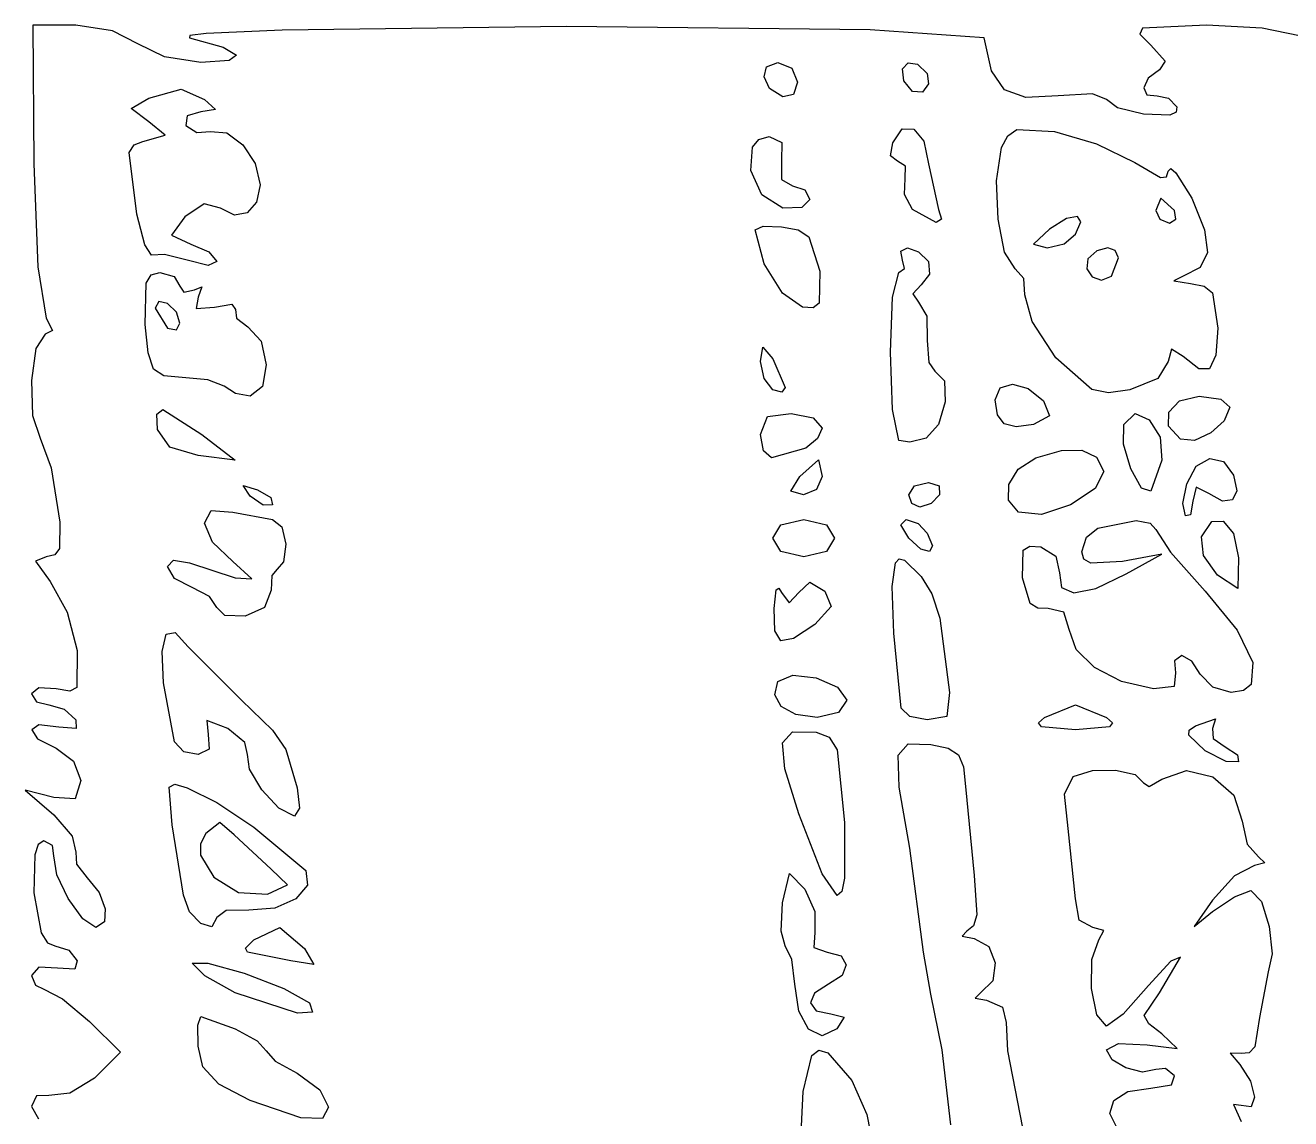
# Model space of a CAD drawing. Extents: x 0 to 282, y 0 to 282.
# Drawn here: x -0.18 to 35.95, y 251.01 to 282.22 of the extents above; entities that cross this region are included whole.
import ezdxf

# ---------------------------------------------------------------- set-up
doc = ezdxf.new("R2010")
doc.units = 0

msp = doc.modelspace()

# ---------------------------------------------------------------- linework, layer by layer
at = {"layer": 'Layer 1'}
for p, q in [((1.269813, 282.221919), (0.035093, 282.221919)), ((0.035093, 282.221919), (0.070371, 278.270809)), ((2.31051, 282.063168), (1.269813, 282.221919)), ((15.275073, 282.186641), (7.156786, 282.080807)), ((23.949005, 282.094036), (15.275073, 282.186641)), ((33.54897, 282.221916), (31.723343, 282.138131)), ((35.140878, 282.141438), (33.54897, 282.221916)), ((3.033703, 281.692752), (2.31051, 282.063168)), ((4.521918, 281.931979), (4.515373, 281.869141)), ((4.515373, 281.869141), (5.472836, 281.595186)), ((4.991068, 281.988203), (4.521918, 281.931979)), ((7.156786, 282.080807), (4.991068, 281.988203)), ((27.198973, 281.869141), (23.949005, 282.094036)), ((27.410641, 280.925457), (27.198973, 281.869141)), ((31.723343, 282.138131), (31.643969, 281.968908)), ((31.643969, 281.968908), (31.96147, 281.657471)), ((36.20362, 281.922052), (35.140878, 282.141438)), ((3.800996, 281.322335), (3.033703, 281.692752)), ((5.472836, 281.595186), (5.851522, 281.370842)), ((31.96147, 281.657471), (32.362754, 281.198859)), ((4.832873, 281.163585), (3.800996, 281.322335)), ((5.641508, 281.219257), (4.832873, 281.163585)), ((5.851522, 281.370842), (5.641508, 281.219257)), ((20.987674, 281.039213), (21.307931, 281.163788)), ((21.307931, 281.163788), (21.709216, 281.000628)), ((24.872092, 280.980234), (25.02974, 281.15056)), ((25.02974, 281.15056), (25.293221, 281.115833)), ((25.293221, 281.115833), (25.576546, 280.846289)), ((32.362754, 281.198859), (32.208415, 280.951915)), ((20.915465, 280.749274), (20.987674, 281.039213)), ((21.074766, 280.419647), (20.915465, 280.749274)), ((21.709216, 281.000628), (21.872376, 280.599343)), ((24.906268, 280.634622), (24.872092, 280.980234)), ((25.576546, 280.846289), (25.611823, 280.555247)), ((25.576546, 280.846289), (25.576546, 280.846289)), ((27.781058, 280.37865), (27.410641, 280.925457)), ((31.884851, 280.712136), (31.763032, 280.435977)), ((32.208415, 280.951915), (31.884851, 280.712136)), ((3.351466, 280.140729), (4.277508, 280.400903)), ((4.277508, 280.400903), (4.938966, 280.105451)), ((21.449042, 280.17601), (21.074766, 280.419647)), ((21.872376, 280.599344), (21.753313, 280.242156)), ((21.872376, 280.599343), (21.872376, 280.599344)), ((25.157622, 280.330351), (24.906268, 280.634622)), ((25.611823, 280.555247), (25.435435, 280.317122)), ((28.3896, 280.162574), (27.781058, 280.37865)), ((31.763032, 280.435977), (31.846266, 280.232578)), ((2.848757, 279.845278), (3.351466, 280.140729)), ((4.938966, 280.105451), (4.938976, 280.105454)), ((4.938976, 280.105454), (5.256476, 279.823232)), ((21.753313, 280.242156), (21.449042, 280.17601)), ((25.435435, 280.317122), (25.157622, 280.330351)), ((29.315643, 280.211081), (28.3896, 280.162574)), ((30.294598, 280.263998), (29.315643, 280.211081)), ((30.691473, 280.105248), (30.294598, 280.263998)), ((31.008971, 279.867122), (30.691473, 280.105248)), ((31.846266, 280.232578), (32.137859, 280.211081)), ((32.137859, 280.211081), (32.459769, 280.144935)), ((32.459769, 280.144935), (32.702304, 279.893581)), ((3.351466, 279.470451), (2.848757, 279.845278)), ((4.449496, 279.638023), (4.409809, 279.36462)), ((4.833143, 279.752676), (4.449496, 279.638023)), ((5.256476, 279.823232), (4.833143, 279.752676)), ((31.749803, 279.681914), (31.008971, 279.867122)), ((32.503866, 279.655455), (31.749803, 279.681914)), ((32.677499, 279.741445), (32.503866, 279.655455)), ((32.702304, 279.893581), (32.677499, 279.741445)), ((3.818896, 279.082395), (3.351466, 279.470451)), ((4.409809, 279.36462), (4.722899, 279.157363)), ((2.928132, 278.813402), (3.175077, 278.906006)), ((3.175077, 278.906006), (3.818896, 279.082395)), ((4.722899, 279.157363), (5.115365, 279.188231)), ((5.115365, 279.188231), (5.573976, 279.154607)), ((5.573976, 279.154607), (6.032586, 278.813404)), ((20.585827, 278.747258), (20.765111, 278.964988)), ((20.765111, 278.964988), (21.060977, 279.047119)), ((21.060977, 279.047119), (21.422574, 278.87955)), ((24.588759, 278.870732), (24.862713, 279.263197)), ((24.862713, 279.263197), (25.192891, 279.258787)), ((25.192891, 279.258787), (25.476768, 278.910419)), ((25.476768, 278.910419), (25.611819, 278.271009)), ((27.693204, 278.729622), (27.870695, 279.069171)), ((27.870695, 279.069171), (28.134177, 279.24997)), ((28.134177, 279.24997), (29.210154, 279.188233)), ((29.210154, 279.188233), (30.409598, 278.839865)), ((2.787021, 278.588506), (2.928132, 278.813402)), ((3.011916, 276.833431), (2.787021, 278.588506)), ((6.032586, 278.813404), (6.385364, 278.280377)), ((20.540628, 278.076981), (20.585827, 278.747258)), ((21.422574, 278.87955), (21.413755, 278.341563)), ((24.527022, 278.500315), (24.588759, 278.870732)), ((27.5554, 277.782637), (27.693204, 278.729622)), ((30.409598, 278.839865), (31.503214, 278.306288)), ((0.070371, 278.270809), (0.070556, 278.271)), ((0.070556, 278.271), (0.180799, 275.325304)), ((6.385364, 278.280377), (6.526475, 277.671281)), ((21.413755, 278.341563), (21.413756, 278.341566)), ((21.413756, 278.341566), (21.413756, 277.816809)), ((24.72987, 278.341565), (24.527022, 278.500315)), ((24.954766, 278.200453), (24.72987, 278.341565)), ((24.941537, 277.847676), (24.954766, 278.200453)), ((25.611816, 278.271011), (25.894038, 276.965731)), ((25.611819, 278.271009), (25.611816, 278.271011)), ((31.503206, 278.306288), (32.23081, 277.878545)), ((31.503214, 278.306288), (31.503206, 278.306288)), ((20.852617, 277.380245), (20.540628, 278.076981)), ((24.928308, 277.393474), (24.941537, 277.847676)), ((32.23081, 277.878545), (32.401136, 277.89453)), ((32.401136, 277.89453), (32.455707, 278.059343)), ((32.455707, 278.059343), (32.525711, 278.136514)), ((32.525711, 278.136514), (32.671783, 278.015246)), ((32.671783, 278.015246), (33.125985, 277.283231)), ((6.526475, 277.671281), (6.4245, 277.174636)), ((21.413756, 277.816809), (21.731256, 277.63601)), ((21.731256, 277.63601), (22.084033, 277.521358)), ((22.084033, 277.521358), (22.225145, 277.247954)), ((27.59619, 276.683515), (27.5554, 277.782637)), ((4.925743, 277.128885), (4.374525, 276.754058)), ((5.397585, 277.001003), (4.925743, 277.128885)), ((6.4245, 277.174636), (6.160467, 276.873121)), ((21.449033, 277.001009), (20.852617, 277.380245)), ((22.225145, 277.247954), (21.995839, 277.018649)), ((25.153204, 276.965731), (24.928308, 277.393474)), ((32.243911, 277.283778), (32.1028, 276.931)), ((32.631967, 276.931), (32.243911, 277.283778)), ((33.125985, 277.283231), (33.489236, 276.385304)), ((3.238466, 275.959204), (3.011916, 276.833431)), ((4.374525, 276.754058), (3.999698, 276.23371)), ((5.797216, 276.803116), (5.397585, 277.001003)), ((6.160467, 276.873121), (5.797216, 276.803116)), ((21.995839, 277.018649), (21.449033, 277.001009)), ((25.827891, 276.595314), (25.153204, 276.965731)), ((25.894038, 276.965731), (25.981681, 276.687918)), ((29.86265, 276.768008), (29.551764, 276.702413)), ((29.961869, 276.615321), (29.86265, 276.768008)), ((32.1028, 276.931), (32.217453, 276.688465)), ((32.1028, 276.931), (32.1028, 276.931)), ((32.667245, 276.688465), (32.631967, 276.931)), ((20.663832, 276.379228), (20.889831, 276.490022)), ((20.919597, 275.413499), (20.663832, 276.379228)), ((20.889831, 276.490022), (21.413486, 276.471829)), ((21.413486, 276.471829), (21.891941, 276.382533)), ((21.891941, 276.382533), (22.198417, 276.180788)), ((25.981681, 276.687918), (25.827891, 276.595314)), ((27.782501, 275.743141), (27.59619, 276.683515)), ((29.0689, 276.402), (28.610288, 275.978667)), ((29.551764, 276.702413), (29.068899, 276.402)), ((29.068899, 276.402), (29.0689, 276.402)), ((29.809733, 276.260889), (29.961869, 276.615321)), ((32.217453, 276.688465), (32.490856, 276.578222)), ((32.490856, 276.578222), (32.667245, 276.688465)), ((33.489236, 276.385304), (33.571367, 275.735421)), ((3.999698, 276.23371), (4.550914, 275.977946)), ((22.198417, 276.180788), (22.507096, 275.201829)), ((29.483414, 275.987486), (29.809733, 276.260889)), ((3.422021, 275.660446), (3.238466, 275.959204)), ((3.80126, 275.682495), (3.422021, 275.660446)), ((4.445081, 275.519335), (3.80126, 275.682495)), ((4.550914, 275.977946), (5.066852, 275.75746)), ((5.066852, 275.75746), (5.291748, 275.484057)), ((24.822254, 275.77511), (25.011872, 275.872124)), ((24.870761, 275.519346), (24.822254, 275.77511)), ((25.011872, 275.872124), (25.324962, 275.757471)), ((25.324962, 275.757471), (25.611595, 275.484068)), ((28.08126, 275.272402), (27.782501, 275.743141)), ((28.610288, 275.978667), (28.998344, 275.872833)), ((28.998344, 275.872833), (29.483414, 275.987486)), ((30.418264, 275.779896), (30.1625, 275.555)), ((30.726945, 275.8725), (30.418264, 275.779896)), ((30.936958, 275.790369), (30.726945, 275.8725)), ((31.031216, 275.585868), (30.936958, 275.790369)), ((33.571367, 275.735421), (33.369071, 275.303819)), ((0.180799, 275.325304), (0.423334, 273.86127)), ((5.040393, 275.369404), (4.445081, 275.519335)), ((5.291748, 275.484057), (5.040393, 275.369404)), ((21.439943, 274.571245), (20.919597, 275.413499)), ((24.923678, 275.276811), (24.870761, 275.519346)), ((25.611595, 275.484068), (25.611596, 275.484065)), ((25.611596, 275.484065), (25.638054, 275.122468)), ((30.1625, 275.555), (30.128325, 275.26947)), ((30.1625, 275.555), (30.1625, 275.555)), ((30.832778, 275.061111), (31.031216, 275.585868)), ((33.369071, 275.303819), (32.87904, 275.060731)), ((3.271675, 274.862301), (3.413888, 275.098772)), ((3.413888, 275.098772), (3.66855, 275.166572)), ((3.66855, 275.166572), (4.069835, 275.051919)), ((4.069835, 275.051919), (4.232995, 274.778516)), ((22.507096, 275.201839), (22.485047, 274.293435)), ((22.507096, 275.201829), (22.507096, 275.201839)), ((24.586334, 274.461563), (24.764928, 275.166568)), ((24.764928, 275.166568), (24.923678, 275.276811)), ((25.638054, 275.122468), (25.399929, 274.813787)), ((28.328204, 274.994589), (28.08126, 275.272402)), ((28.363482, 274.531568), (28.328204, 274.994589)), ((30.128325, 275.26947), (30.285972, 275.043472)), ((30.285972, 275.043472), (30.549453, 274.949765)), ((30.549453, 274.949765), (30.832778, 275.061111)), ((32.87904, 275.060731), (32.614456, 274.92844)), ((3.245216, 273.684902), (3.271675, 274.862301)), ((4.232995, 274.778516), (4.232996, 274.778511)), ((4.232996, 274.778511), (4.352058, 274.606532)), ((4.352058, 274.606532), (4.65633, 274.672678)), ((4.65633, 274.672678), (4.867996, 274.752053)), ((4.867996, 274.752053), (4.762163, 274.461011)), ((22.013207, 274.178779), (21.439943, 274.571245)), ((25.399929, 274.813787), (25.166213, 274.553614)), ((32.614456, 274.92844), (33.090707, 274.849064)), ((33.090707, 274.849064), (33.479865, 274.779611)), ((33.479865, 274.779611), (33.716888, 274.584481)), ((33.716888, 274.584481), (33.866819, 273.579064)), ((3.638023, 274.333618), (3.52778, 274.144)), ((3.880558, 274.285111), (3.638023, 274.333618)), ((4.136322, 274.029347), (3.880558, 274.285111)), ((4.762163, 274.461011), (4.700426, 274.134692)), ((5.220774, 274.178789), (5.719073, 274.262574)), ((5.719073, 274.262574), (5.820497, 274.108234)), ((22.485047, 274.293435), (22.313619, 274.16004)), ((24.526803, 272.88674), (24.586334, 274.461563)), ((25.166213, 274.553614), (25.329373, 274.319898)), ((25.329373, 274.319898), (25.558679, 273.918614)), ((28.566329, 273.764275), (28.363482, 274.531568)), ((0.423334, 273.86127), (0.604133, 273.512902)), ((3.52778, 274.144), (3.880558, 273.579555)), ((3.52778, 274.144), (3.52778, 274.144)), ((4.233336, 273.720666), (4.136322, 274.029347)), ((4.700426, 274.134692), (5.220774, 274.178789)), ((5.820497, 274.108234), (5.851365, 273.861289)), ((5.851365, 273.861289), (6.173275, 273.614345)), ((22.313619, 274.16004), (22.013207, 274.178779)), ((25.558679, 273.918614), (25.576318, 273.226288)), ((0.604133, 273.512902), (0.388056, 273.402659)), ((3.331203, 272.867446), (3.245216, 273.684902)), ((3.880558, 273.579555), (4.136322, 273.531048)), ((4.136322, 273.531048), (4.233336, 273.720666)), ((6.173275, 273.614345), (6.556369, 273.201484)), ((29.245427, 272.732398), (28.566329, 273.764275)), ((33.866819, 273.579064), (33.811697, 272.8024)), ((0.388056, 273.402659), (0.127882, 272.999169)), ((6.556369, 273.201484), (6.698032, 272.53396)), ((25.576318, 273.226288), (25.616006, 272.600108)), ((0.127882, 272.999169), (0, 272.079741)), ((3.483338, 272.410487), (3.331203, 272.867446)), ((20.81303, 272.626568), (20.883585, 273.032263)), ((20.883585, 273.032263), (21.165808, 272.697124)), ((24.586334, 271.252386), (24.526803, 272.88674)), ((32.548311, 272.974932), (32.455707, 272.626564)), ((32.879041, 272.767675), (32.548311, 272.974932)), ((33.331037, 272.413241), (32.879041, 272.767675)), ((33.811697, 272.8024), (33.637513, 272.419305)), ((3.780994, 272.211498), (3.483338, 272.410487)), ((6.698032, 272.53396), (6.594955, 271.912739)), ((20.923273, 272.141499), (20.81303, 272.626568)), ((21.165808, 272.697124), (21.518586, 271.885735)), ((25.616006, 272.600108), (25.787985, 272.344343)), ((30.277305, 271.823995), (29.245427, 272.732398)), ((32.455707, 272.626564), (32.160255, 272.141495)), ((33.637513, 272.419305), (33.331037, 272.413241)), ((0, 272.079741), (0.030868, 271.080937)), ((4.303546, 272.167952), (3.780994, 272.211498)), ((5.035565, 272.097396), (4.303546, 272.167952)), ((5.502996, 271.921007), (5.035565, 272.097396)), ((21.165808, 271.815179), (20.923273, 272.141499)), ((25.787985, 272.344343), (26.0669, 272.076453)), ((26.0669, 272.076453), (26.087846, 271.47122)), ((32.160255, 272.141495), (31.362097, 271.815175)), ((5.820497, 271.71375), (5.502996, 271.921007)), ((6.24383, 271.638785), (5.820497, 271.71375)), ((6.594955, 271.912739), (6.24383, 271.638785)), ((21.421572, 271.744624), (21.165808, 271.815179)), ((21.518586, 271.885735), (21.421572, 271.744624)), ((21.518586, 271.885735), (21.518586, 271.885735)), ((27.515014, 271.532957), (27.655573, 271.86975)), ((27.655573, 271.86975), (28.004492, 271.978339)), ((28.004492, 271.978339), (28.45263, 271.855418)), ((28.45263, 271.855418), (28.890844, 271.497679)), ((30.753555, 271.730288), (30.277305, 271.823995)), ((31.362097, 271.815175), (30.753555, 271.730288)), ((26.087846, 271.47122), (25.897125, 270.826298)), ((27.576749, 271.100253), (27.515014, 271.532957)), ((28.890844, 271.497679), (28.890846, 271.497679)), ((28.890846, 271.497679), (29.067235, 271.069935)), ((32.475336, 271.180178), (32.781261, 271.505394)), ((32.781261, 271.505394), (33.335233, 271.638788)), ((33.335233, 271.638788), (33.961413, 271.546184)), ((33.961413, 271.546184), (34.217178, 271.321288)), ((34.217176, 271.321291), (34.056221, 270.934888)), ((34.217178, 271.321288), (34.217176, 271.321291)), ((0.030868, 271.080937), (0.246945, 270.439319)), ((3.576133, 271.120649), (3.754727, 271.250736)), ((3.595977, 270.68629), (3.576133, 271.120649)), ((3.754727, 271.250736), (4.865977, 270.545179)), ((20.811586, 270.545179), (21.014433, 271.056707)), ((21.014433, 271.056707), (21.693531, 271.144902)), ((21.693531, 271.144902), (22.319711, 271.012611)), ((22.319711, 271.012611), (22.575476, 270.721568)), ((24.764928, 270.368788), (24.586334, 271.252386)), ((27.770777, 270.849449), (27.576749, 271.100253)), ((29.067235, 271.069935), (28.608624, 270.827401)), ((31.183264, 270.8274), (31.51289, 271.138837)), ((31.51289, 271.138837), (31.915277, 270.964101)), ((31.915277, 270.964101), (32.22506, 270.46525)), ((32.467068, 270.775587), (32.475336, 271.180178)), ((3.953167, 270.183582), (3.595977, 270.68629)), ((22.575476, 270.721568), (22.443735, 270.425566)), ((22.575476, 270.721568), (22.575476, 270.721568)), ((25.897125, 270.826298), (25.54104, 270.439343)), ((28.110325, 270.764011), (27.770777, 270.849449)), ((28.608624, 270.827401), (28.110325, 270.764011)), ((31.175547, 270.261852), (31.183264, 270.8274)), ((32.806066, 270.404068), (32.467068, 270.775587)), ((34.056221, 270.934888), (33.67037, 270.584866)), ((0.246945, 270.439319), (0.564445, 269.592652)), ((4.865976, 270.545179), (5.818477, 269.804345)), ((4.865977, 270.545179), (4.865976, 270.545179)), ((20.90419, 270.077749), (20.811586, 270.545179)), ((22.443735, 270.425566), (22.103635, 270.152714)), ((25.073609, 270.324691), (24.764928, 270.368788)), ((25.54104, 270.439343), (25.073609, 270.324691)), ((31.386112, 269.557399), (31.175547, 270.261852)), ((32.22506, 270.46525), (32.276874, 269.80434)), ((33.205145, 270.37375), (32.806066, 270.404068)), ((33.67037, 270.584866), (33.205145, 270.37375)), ((4.760147, 269.945456), (3.953167, 270.183582)), ((5.818477, 269.804345), (4.760147, 269.945456)), ((21.129086, 269.874901), (20.90419, 270.077749)), ((22.103635, 270.152714), (21.129086, 269.874901)), ((28.174674, 269.548025), (28.678485, 269.874895)), ((28.678485, 269.874895), (29.408293, 270.087114)), ((29.408293, 270.087114), (29.992582, 270.090972)), ((29.992582, 270.090972), (30.404893, 269.889778)), ((30.404893, 269.889778), (30.618765, 269.486839)), ((0.564445, 269.592652), (0.81139, 268.040432)), ((21.940466, 269.345734), (22.469632, 269.821984)), ((22.469632, 269.821984), (22.575466, 269.345734)), ((27.902373, 269.112015), (28.174674, 269.548025)), ((31.68928, 269.011697), (31.386112, 269.557399)), ((32.276876, 269.804345), (31.959376, 268.9224)), ((32.276874, 269.80434), (32.276876, 269.804345)), ((32.982409, 269.134067), (33.256363, 269.63402)), ((33.256363, 269.63402), (33.639458, 269.852852)), ((33.639458, 269.852852), (34.029168, 269.774029)), ((34.029168, 269.774029), (34.322969, 269.381012)), ((21.675882, 268.922401), (21.940466, 269.345734)), ((22.575466, 269.345734), (22.416715, 268.975318)), ((22.575466, 269.345734), (22.575466, 269.345734)), ((25.208281, 269.072331), (25.609566, 269.169345)), ((25.609566, 269.169345), (25.913837, 269.072331)), ((30.618766, 269.486845), (30.36741, 268.997366)), ((30.618765, 269.486839), (30.618766, 269.486845)), ((34.322966, 269.381012), (34.41116, 268.936181)), ((34.322969, 269.381012), (34.322966, 269.381012)), ((6.242066, 268.78129), (6.043628, 269.081151)), ((6.043628, 269.081151), (6.453733, 268.957679)), ((6.453733, 268.957679), (6.837379, 268.746012)), ((22.046299, 268.816567), (21.675882, 268.922401)), ((22.416715, 268.975318), (22.046299, 268.816567)), ((25.045121, 268.816567), (25.208281, 269.072331)), ((25.137725, 268.574032), (25.045121, 268.816567)), ((25.927066, 268.816567), (25.684531, 268.574032)), ((25.913837, 269.072331), (25.927066, 268.816567)), ((25.927066, 268.816567), (25.927066, 268.816567)), ((27.894656, 268.66939), (27.902373, 269.112015)), ((30.36741, 268.997366), (29.666263, 268.534346)), ((31.959376, 268.9224), (31.68928, 269.011697)), ((32.872167, 268.569622), (32.982409, 269.134067)), ((33.255812, 269.037054), (33.158799, 268.640178)), ((33.61741, 268.851845), (33.255812, 269.037054)), ((34.005465, 268.641832), (33.61741, 268.851845)), ((34.41116, 268.936181), (34.287688, 268.679866)), ((6.612482, 268.525525), (6.242066, 268.78129)), ((6.877066, 268.534345), (6.612482, 268.525525)), ((6.837379, 268.746012), (6.877067, 268.534345)), ((6.877067, 268.534345), (6.877066, 268.534345)), ((25.362621, 268.463789), (25.137725, 268.574032)), ((25.684531, 268.574032), (25.362621, 268.463789)), ((28.184596, 268.322675), (27.894656, 268.66939)), ((29.666263, 268.534346), (28.832824, 268.256532)), ((32.947132, 268.216844), (32.872167, 268.569622)), ((33.158799, 268.640178), (33.092653, 268.243303)), ((34.287688, 268.679866), (34.005465, 268.641832)), ((4.937018, 268.005169), (5.131046, 268.375585)), ((5.131046, 268.375585), (5.748407, 268.322669)), ((5.748407, 268.322669), (6.877297, 268.111002)), ((6.877296, 268.111005), (7.150699, 267.903748)), ((6.877297, 268.111002), (6.877296, 268.111005)), ((21.393711, 267.965484), (22.046351, 268.111005)), ((22.046351, 268.111005), (22.69899, 267.965484)), ((24.824483, 267.965484), (24.974413, 268.111005)), ((24.974413, 268.111005), (25.313962, 267.996352)), ((28.832824, 268.256532), (28.184596, 268.322675)), ((30.442467, 267.864055), (31.53608, 268.084541)), ((31.53608, 268.084541), (31.940674, 268.012883)), ((33.092653, 268.243303), (32.947132, 268.216844)), ((33.69519, 268.054228), (34.027572, 268.071316)), ((34.027572, 268.071316), (34.313652, 267.711372)), ((0.81139, 268.040432), (0.80257, 267.281959)), ((5.170733, 267.471593), (4.937018, 268.005169)), ((7.150699, 267.903748), (7.265352, 267.405449)), ((21.164406, 267.581838), (21.393711, 267.965484)), ((22.69899, 267.965484), (22.928296, 267.581838)), ((25.044969, 267.581838), (24.824483, 267.965484)), ((25.313962, 267.996352), (25.574136, 267.722949)), ((25.574136, 267.722949), (25.724618, 267.363556)), ((25.574136, 267.722949), (25.574136, 267.722949)), ((30.120557, 267.608291), (30.442467, 267.864055)), ((31.940674, 268.012883), (32.100527, 267.828777)), ((32.100526, 267.828782), (32.515039, 267.184962)), ((32.100527, 267.828777), (32.100526, 267.828782)), ((33.405802, 267.617114), (33.69519, 268.054228)), ((34.313652, 267.711372), (34.464132, 267.017391)), ((5.748407, 266.911559), (5.170733, 267.471593)), ((7.265352, 267.405449), (7.194796, 266.90715)), ((21.393711, 267.198192), (21.164406, 267.581838)), ((22.928296, 267.581838), (22.69899, 267.198192)), ((22.928296, 267.581838), (22.928296, 267.581838)), ((25.390581, 267.266542), (25.044969, 267.581838)), ((25.724618, 267.363556), (25.640282, 267.202601)), ((28.31698, 267.237875), (28.498881, 267.355835)), ((28.498881, 267.355835), (28.819689, 267.334889)), ((29.983856, 267.193777), (30.120557, 267.608291)), ((33.463128, 267.083539), (33.405802, 267.617114)), ((0.423334, 267.052654), (0.119062, 266.924772)), ((0.662561, 267.107775), (0.423334, 267.052654)), ((0.80257, 267.281959), (0.662561, 267.107775)), ((22.046351, 267.052671), (21.393711, 267.198192)), ((22.69899, 267.198192), (22.046351, 267.052671)), ((24.665191, 266.880698), (24.773367, 266.988667)), ((24.773367, 266.988667), (24.928672, 266.95401)), ((25.640282, 267.202601), (25.390581, 267.266542)), ((28.290522, 266.452944), (28.31698, 267.237875)), ((28.819689, 267.334889), (29.243022, 267.070305)), ((29.243022, 267.070305), (29.348856, 266.594055)), ((30.046695, 266.981008), (29.983856, 267.193777)), ((32.276916, 267.123222), (31.148026, 266.911555)), ((31.253856, 266.558777), (32.276916, 267.123222)), ((32.515039, 267.184962), (33.511636, 266.064892)), ((33.864413, 266.523504), (33.463128, 267.083539)), ((34.464136, 267.017393), (34.442087, 266.148679)), ((34.464132, 267.017391), (34.464136, 267.017393)), ((0.119062, 266.924772), (0.529167, 266.347098)), ((3.878683, 266.770449), (4.050662, 266.955657)), ((4.08594, 266.430899), (3.878683, 266.770449)), ((4.050662, 266.955657), (4.513683, 266.876282)), ((4.513683, 266.876282), (5.818963, 266.452948)), ((6.286393, 266.41767), (5.748407, 266.911559)), ((7.018407, 266.699893), (6.864066, 266.519094)), ((7.194796, 266.90715), (7.018407, 266.699893)), ((24.573689, 266.205459), (24.665191, 266.880698)), ((24.928672, 266.95401), (25.397206, 266.488233)), ((30.24844, 266.867458), (30.046695, 266.981008)), ((31.148026, 266.911555), (30.24844, 266.867458)), ((0.529167, 266.347098), (1.023056, 265.465152)), ((4.584239, 266.170726), (4.08594, 266.430899)), ((5.818963, 266.452948), (6.286393, 266.41767)), ((6.864066, 266.519094), (6.842018, 266.10017)), ((21.905096, 266.029614), (22.222596, 266.325066)), ((22.222596, 266.325066), (22.64593, 266.064892)), ((25.397206, 266.488233), (25.397206, 266.488225)), ((25.397206, 266.488225), (25.702579, 265.994888)), ((28.515418, 265.72093), (28.290522, 266.452944)), ((29.348856, 266.594055), (29.403426, 266.171824)), ((30.385692, 266.14757), (31.253856, 266.558777)), ((34.442087, 266.148679), (33.864413, 266.523504)), ((5.082538, 265.914961), (4.584239, 266.170726)), ((5.289795, 265.606281), (5.082538, 265.914961)), ((6.842018, 266.10017), (6.656809, 265.597461)), ((21.199538, 265.571002), (21.265683, 266.104579)), ((21.265683, 266.104579), (21.333483, 266.151432)), ((21.333483, 266.151432), (21.411205, 266.029613)), ((21.411205, 266.029613), (21.631691, 265.738571)), ((21.631691, 265.738571), (21.905094, 266.029613)), ((21.905094, 266.029613), (21.905096, 266.029614)), ((22.64593, 266.064892), (22.835548, 265.628329)), ((24.621094, 264.865453), (24.573689, 266.205459)), ((25.702579, 265.994888), (25.935192, 265.293191)), ((29.403426, 266.171824), (29.75896, 266.020791)), ((29.75896, 266.020791), (30.385692, 266.14757)), ((33.511636, 266.064892), (34.426104, 264.958052)), ((5.52351, 265.376975), (5.289795, 265.606281)), ((6.656809, 265.597461), (6.101184, 265.359336)), ((21.227649, 264.933797), (21.199538, 265.571002)), ((22.835548, 265.628329), (22.363708, 265.112391)), ((28.732046, 265.579818), (28.515418, 265.72093)), ((29.031356, 265.570999), (28.732046, 265.579818)), ((29.476738, 265.469575), (29.031356, 265.570999)), ((1.023056, 265.465152), (1.305279, 264.371538)), ((6.101184, 265.359336), (5.52351, 265.376975)), ((25.935192, 265.293191), (26.208595, 263.172115)), ((29.631079, 264.971276), (29.476738, 265.469575)), ((3.727944, 264.348407), (3.846455, 264.838989)), ((3.846455, 264.838989), (4.103873, 264.893009)), ((4.103873, 264.893009), (4.477046, 264.477395)), ((21.397976, 264.65378), (21.227649, 264.933797)), ((22.363708, 265.112391), (21.760126, 264.717721)), ((24.832761, 262.731143), (24.621094, 264.865453)), ((29.827311, 264.399117), (29.631079, 264.971276)), ((34.426104, 264.958052), (34.874241, 264.03642)), ((4.477046, 264.477395), (4.477046, 264.477394)), ((4.477046, 264.477394), (5.993996, 262.960444)), ((21.760126, 264.717721), (21.397976, 264.65378)), ((1.305279, 264.371538), (1.296459, 263.322023)), ((3.77149, 263.454335), (3.727944, 264.348407)), ((30.354274, 263.886488), (29.827311, 264.399117)), ((32.841358, 264.230446), (32.634101, 264.076106)), ((33.1324, 264.071696), (32.841358, 264.230446)), ((31.119361, 263.49292), (30.354274, 263.886488)), ((32.664969, 263.736557), (32.625281, 263.348501)), ((32.634101, 264.076106), (32.664969, 263.736557)), ((33.370525, 263.701279), (33.1324, 264.071696)), ((34.874241, 264.03642), (34.826284, 263.405828)), ((4.080171, 261.769822), (3.77149, 263.454335)), ((21.218508, 263.106522), (21.305049, 263.489619)), ((21.305049, 263.489619), (21.732792, 263.674827)), ((21.732792, 263.674827), (22.398662, 263.595452)), ((22.398662, 263.595452), (23.011615, 263.330869)), ((32.029969, 263.277946), (31.119361, 263.49292)), ((33.732122, 263.330862), (33.370525, 263.701279)), ((34.826284, 263.405828), (34.606969, 263.232746)), ((0.207257, 263.313206), (0, 263.136817)), ((0, 263.136817), (0.141111, 262.911921)), ((0.705556, 263.277928), (0.207257, 263.313206)), ((1.096919, 263.210679), (0.705556, 263.277928)), ((1.296459, 263.322023), (1.096919, 263.210679)), ((21.406472, 262.77965), (21.218508, 263.106522)), ((23.011615, 263.330869), (23.280609, 262.960452)), ((26.208595, 263.172115), (26.12922, 262.493017)), ((32.625281, 263.348501), (32.029969, 263.277946)), ((34.25247, 263.172112), (33.732122, 263.330862)), ((34.606969, 263.232746), (34.25247, 263.172112)), ((0.141111, 262.911921), (0.493889, 262.819317)), ((0.493889, 262.819317), (0.934861, 262.700254)), ((0.934861, 262.700254), (1.270001, 262.395983)), ((5.993996, 262.960444), (6.88035, 262.096139)), ((21.825948, 262.551998), (21.406472, 262.77965)), ((23.280606, 262.960448), (23.04248, 262.60767)), ((23.280609, 262.960452), (23.280606, 262.960448)), ((25.0775, 262.49412), (24.832761, 262.731143)), ((28.925416, 262.466557), (29.807361, 262.819335)), ((29.807361, 262.819335), (30.689306, 262.466557)), ((1.270001, 262.395983), (1.274411, 262.144629)), ((5.605935, 262.149059), (5.006212, 262.378365)), ((5.006212, 262.378365), (5.04149, 261.97267)), ((22.433939, 262.466559), (21.825948, 262.551998)), ((23.04248, 262.60767), (22.433939, 262.466559)), ((25.573595, 262.396003), (25.0775, 262.49412)), ((26.12922, 262.493017), (25.573595, 262.396003)), ((28.755641, 262.307255), (28.925416, 262.466557)), ((28.83722, 262.197563), (28.755641, 262.307255)), ((30.689306, 262.466557), (30.85908, 262.307255)), ((30.689306, 262.466557), (30.689306, 262.466557)), ((30.85908, 262.307255), (30.7775, 262.197563)), ((33.229317, 262.219611), (33.80699, 262.422458)), ((33.80699, 262.422458), (33.723206, 262.149055)), ((0.214423, 262.25432), (0.013228, 262.109351)), ((0.013228, 262.109351), (0.175836, 261.851933)), ((0.776112, 262.184316), (0.214423, 262.25432)), ((1.274411, 262.144629), (0.776112, 262.184316)), ((5.04149, 261.97267), (5.072358, 261.558156)), ((6.086595, 261.752184), (5.605935, 262.149059)), ((6.88035, 262.096139), (7.263996, 261.549334)), ((21.437495, 261.738945), (21.726332, 262.051482)), ((21.726332, 262.051482), (22.398815, 262.043213)), ((22.398815, 262.043213), (22.778602, 261.903755)), ((29.807361, 262.113779), (28.83722, 262.197563)), ((30.7775, 262.197563), (29.807361, 262.113779)), ((33.039698, 261.959437), (33.050171, 262.104407)), ((33.511539, 261.514055), (33.039698, 261.959437)), ((33.050171, 262.104407), (33.229317, 262.219611)), ((33.723206, 262.149056), (33.740845, 261.858014)), ((33.723206, 262.149055), (33.723206, 262.149056)), ((0.175836, 261.851933), (0.705556, 261.584593)), ((0.705556, 261.584593), (1.203855, 261.218586)), ((4.346959, 261.479883), (4.080171, 261.769822)), ((6.17038, 261.408225), (6.086595, 261.752184)), ((21.505845, 260.996459), (21.437495, 261.738945)), ((22.778602, 261.903755), (23.002947, 261.536094)), ((24.744365, 261.386176), (25.029895, 261.708639)), ((25.029895, 261.708639), (25.679227, 261.690451)), ((25.679227, 261.690451), (26.170911, 261.587374)), ((26.170911, 261.587374), (26.464158, 261.394999)), ((33.740845, 261.858014), (34.075984, 261.619889)), ((34.075984, 261.619889), (34.428761, 261.394993)), ((1.203855, 261.218586), (1.411112, 260.66737)), ((4.759268, 261.408225), (4.346959, 261.479883)), ((5.072358, 261.558156), (4.759268, 261.408225)), ((6.221095, 260.983788), (6.17038, 261.408225)), ((7.263996, 261.549334), (7.581496, 260.455724)), ((23.002947, 261.536094), (23.210204, 259.467933)), ((24.776335, 260.475015), (24.744365, 261.386176)), ((26.464158, 261.394999), (26.611884, 261.050488)), ((34.106852, 261.209784), (33.511539, 261.514055)), ((34.46404, 261.196555), (34.106852, 261.209784)), ((34.428761, 261.394993), (34.46404, 261.196555)), ((6.576079, 260.393988), (6.221095, 260.983788)), ((21.904926, 259.714883), (21.505845, 260.996459)), ((26.611884, 261.050488), (26.667005, 260.491001)), ((29.736469, 260.773211), (30.288786, 260.949049)), ((30.288786, 260.949049), (30.95355, 260.962829)), ((30.95355, 260.962829), (31.512481, 260.837703)), ((32.276473, 260.70266), (32.977068, 260.951809)), ((32.977068, 260.951809), (33.727273, 260.764395)), ((1.411112, 260.66737), (1.247952, 260.142613)), ((3.926367, 260.468944), (4.093386, 260.563199)), ((4.093386, 260.563199), (4.442306, 260.455709)), ((26.667005, 260.491001), (26.667006, 260.490993)), ((26.667006, 260.490993), (26.913951, 257.950993)), ((29.493934, 260.2705), (29.736469, 260.773211)), ((31.512481, 260.837703), (31.747299, 260.596822)), ((31.747299, 260.596822), (31.747306, 260.596827)), ((31.747306, 260.596827), (31.906056, 260.490993)), ((31.906056, 260.490993), (32.276473, 260.70266)), ((33.727273, 260.764395), (34.325344, 260.246251)), ((0.635, 260.173481), (-0.176389, 260.385148)), ((-0.176389, 260.385148), (0.635, 259.679592)), ((1.247952, 260.142613), (0.635, 260.173481)), ((4.018972, 259.397379), (3.926367, 260.468944)), ((4.442306, 260.455709), (5.288972, 260.036785)), ((7.063353, 259.870333), (6.576079, 260.393988)), ((7.581496, 260.455724), (7.652051, 259.878051)), ((25.079504, 258.727111), (24.776335, 260.475015)), ((29.595358, 259.291541), (29.493934, 260.2705)), ((34.325344, 260.246251), (34.569533, 259.50321)), ((5.288972, 260.036785), (6.347306, 259.326819)), ((7.51094, 259.644335), (7.063353, 259.870333)), ((7.652051, 259.878051), (7.51094, 259.644335)), ((0.635, 259.679592), (1.164167, 259.07105)), ((4.336472, 257.386549), (4.018972, 259.397379)), ((5.379868, 259.464092), (4.974174, 259.151002)), ((5.785563, 259.115724), (5.379868, 259.464092)), ((22.575204, 257.994537), (21.904926, 259.714883)), ((23.210204, 259.467933), (23.210206, 259.467938)), ((23.210206, 259.467938), (23.214615, 257.874374)), ((34.569533, 259.50321), (34.706234, 258.84616)), ((1.164167, 259.07105), (1.27, 258.621262)), ((4.97417, 259.151), (4.822793, 258.852448)), ((4.974174, 259.151002), (4.97417, 259.151)), ((6.843893, 258.127946), (5.785563, 259.115724)), ((6.347306, 259.326826), (7.828976, 258.092106)), ((6.347306, 259.326819), (6.347306, 259.326826)), ((29.807025, 257.280711), (29.595358, 259.291541)), ((0.194574, 258.836236), (0.092599, 258.541886)), ((0.352773, 258.938762), (0.194574, 258.836236)), ((0.599717, 258.80647), (0.352773, 258.938762)), ((0.634995, 258.515428), (0.599717, 258.80647)), ((4.822793, 258.852448), (4.828098, 258.528678)), ((25.46756, 255.763771), (25.079504, 258.727111)), ((34.706234, 258.84616), (35.028144, 258.48015)), ((0.092599, 258.541886), (0.070551, 257.457092)), ((0.723192, 257.972484), (0.634995, 258.515428)), ((1.27, 258.621262), (1.283229, 258.277303)), ((4.828098, 258.528678), (5.207885, 257.90305)), ((35.213352, 258.31699), (34.922311, 258.233205)), ((35.028144, 258.48015), (35.213352, 258.31699)), ((1.049513, 257.293938), (0.723192, 257.972484)), ((1.283229, 258.277303), (1.5875, 257.880428)), ((7.306915, 257.682564), (6.843893, 258.127946)), ((7.828976, 258.092106), (7.882995, 257.677592)), ((21.445668, 257.174869), (21.644106, 258.003897)), ((21.644106, 258.003897), (22.080668, 257.562925)), ((23.007358, 257.382137), (22.575204, 257.994537)), ((34.922311, 258.233205), (34.349046, 257.937753)), ((1.5875, 257.880428), (1.933664, 257.466466)), ((5.207885, 257.90305), (5.911788, 257.469244)), ((6.73806, 257.42239), (7.306915, 257.682564)), ((7.882995, 257.677592), (7.546753, 257.289537)), ((23.214615, 257.874374), (23.138272, 257.490383)), ((26.913951, 257.950993), (26.993325, 256.826512)), ((34.349046, 257.937753), (33.722861, 257.245427)), ((0.070551, 257.457092), (0.277808, 256.314969)), ((1.468438, 256.71461), (1.049513, 257.293938)), ((1.933664, 257.466466), (2.107848, 257.002894)), ((4.515066, 256.91526), (4.336472, 257.386549)), ((5.911788, 257.469244), (6.73806, 257.42239)), ((7.546753, 257.289537), (6.945928, 257.020544)), ((22.080668, 257.562925), (22.3673, 256.919105)), ((23.138272, 257.490383), (23.007358, 257.382137)), ((29.908448, 256.676579), (29.807025, 257.280711)), ((33.722861, 257.245427), (33.193694, 256.491364)), ((33.722861, 256.927927), (34.349041, 257.346851)), ((34.349041, 257.346851), (34.816471, 257.52765)), ((34.816471, 257.52765), (35.116883, 257.213457)), ((2.107848, 257.002894), (2.083595, 256.625312)), ((4.839181, 256.57957), (4.515066, 256.91526)), ((5.562376, 256.949987), (5.288973, 256.751549)), ((6.206196, 256.963216), (5.562376, 256.949987)), ((6.945928, 257.020544), (6.206196, 256.963216)), ((21.401571, 256.359072), (21.445668, 257.174869)), ((22.3673, 256.919105), (22.36289, 256.328205)), ((33.193694, 256.491364), (33.722861, 256.927927)), ((35.116883, 257.213457), (35.341228, 256.495774)), ((1.834445, 256.469318), (1.468438, 256.71461)), ((2.083595, 256.625312), (1.834445, 256.469318)), ((5.150066, 256.488619), (4.839181, 256.57957)), ((5.288973, 256.751549), (5.150066, 256.488619)), ((26.894107, 256.51728), (26.702284, 256.363493)), ((26.993325, 256.826512), (26.894107, 256.51728)), ((30.300914, 256.469322), (29.908448, 256.676579)), ((0.277808, 256.314969), (0.452544, 256.033298)), ((6.351688, 256.116543), (7.088113, 256.469321)), ((7.088113, 256.469321), (7.793669, 255.869598)), ((21.516224, 255.940149), (21.401571, 256.359072)), ((22.362896, 256.328208), (22.340847, 255.900464)), ((22.36289, 256.328205), (22.362896, 256.328208)), ((26.702284, 256.363493), (26.569992, 256.217972)), ((26.569992, 256.217972), (26.913951, 256.151826)), ((26.913951, 256.151826), (27.333426, 255.929135)), ((30.614004, 256.385537), (30.300914, 256.469322)), ((30.477303, 256.116544), (30.614004, 256.385537)), ((35.341228, 256.495774), (35.426666, 255.711946)), ((0.452544, 256.033298), (0.670274, 255.940142)), ((0.670274, 255.940142), (1.067149, 255.821079)), ((1.067149, 255.821079), (1.305274, 255.516808)), ((6.110807, 255.874009), (6.351688, 256.116543)), ((6.17089, 255.763765), (6.110807, 255.874009)), ((7.793666, 255.869598), (8.062659, 255.415397)), ((7.793669, 255.869598), (7.793666, 255.869598)), ((21.710252, 255.552094), (21.516224, 255.940149)), ((22.340847, 255.900464), (22.715674, 255.763763)), ((27.333426, 255.929135), (27.518083, 255.455089)), ((30.272251, 255.552096), (30.477303, 256.116544)), ((1.305274, 255.516808), (1.234719, 255.278683)), ((4.583716, 255.446264), (5.037917, 255.45343)), ((4.949721, 255.089077), (4.583716, 255.446264)), ((5.037917, 255.45343), (6.074202, 255.159632)), ((7.40561, 255.51682), (6.17089, 255.763765)), ((8.062659, 255.415397), (7.40561, 255.51682)), ((21.798446, 254.846539), (21.710252, 255.552094)), ((22.715674, 255.763763), (23.118061, 255.655173)), ((23.118061, 255.655173), (23.26248, 255.397755)), ((25.679227, 254.564321), (25.46756, 255.763771)), ((27.518083, 255.455089), (27.444771, 254.941357)), ((30.265636, 254.723066), (30.272251, 255.552096)), ((32.532239, 255.508), (31.88842, 254.811264)), ((32.20592, 254.599593), (32.805643, 255.622653)), ((32.805643, 255.622653), (32.532239, 255.508)), ((35.426666, 255.711946), (35.31036, 255.19932)), ((0.211662, 255.331599), (-0.000005, 255.093474)), ((-0.000005, 255.093474), (0.110238, 254.820071)), ((0.740829, 255.305141), (0.211662, 255.331599)), ((1.234719, 255.278683), (0.740829, 255.305141)), ((5.818436, 254.599597), (4.949721, 255.089077)), ((6.074202, 255.159632), (7.203091, 254.726928)), ((23.142315, 255.094036), (22.750951, 254.84654)), ((23.26248, 255.397755), (23.142315, 255.094036)), ((35.31036, 255.19932), (35.063415, 253.89404)), ((0.110238, 254.820071), (0.352773, 254.705418)), ((0.352773, 254.705418), (0.88635, 254.432015)), ((7.203091, 254.726928), (7.935106, 254.317374)), ((21.906485, 254.077593), (21.798446, 254.846539)), ((22.750951, 254.84654), (22.36014, 254.595185)), ((27.444771, 254.941357), (27.09034, 254.599606)), ((30.417771, 253.973413), (30.265636, 254.723066)), ((31.88842, 254.811264), (31.169632, 253.991054)), ((0.88635, 254.432015), (1.658053, 253.788195)), ((7.591147, 254.021924), (5.818436, 254.599597)), ((22.36014, 254.595185), (22.243833, 254.317373)), ((25.996727, 252.976821), (25.679227, 254.564321)), ((27.09034, 254.599606), (26.940409, 254.454085)), ((26.940409, 254.454085), (27.266729, 254.387939)), ((27.266729, 254.387939), (27.72093, 254.189501)), ((31.764947, 253.951361), (32.20592, 254.599593)), ((8.021095, 254.048933), (7.591147, 254.021924)), ((7.935106, 254.317375), (8.021095, 254.048933)), ((7.935106, 254.317374), (7.935106, 254.317375)), ((22.186504, 253.563309), (21.906485, 254.077593)), ((22.243833, 254.317373), (22.398725, 254.092477)), ((22.398725, 254.092477), (22.821507, 253.999873)), ((22.821507, 253.999873), (23.200743, 253.907268)), ((27.72093, 254.189501), (27.831174, 253.752939)), ((31.169632, 253.991054), (30.68897, 253.647094)), ((1.658053, 253.788195), (2.539998, 252.90625)), ((4.746339, 253.680713), (4.838943, 253.924903)), ((4.759569, 253.082645), (4.746339, 253.680713)), ((4.838943, 253.924903), (5.817899, 253.576534)), ((23.200743, 253.907268), (22.997896, 253.576539)), ((27.831174, 253.752939), (27.866451, 252.94155)), ((30.68897, 253.647094), (30.417771, 253.973413)), ((31.898341, 253.721504), (31.764947, 253.951361)), ((32.276475, 253.435423), (31.898341, 253.721504)), ((35.063415, 253.89404), (34.931123, 253.065012)), ((5.817899, 253.576534), (5.817906, 253.576535)), ((5.817906, 253.576535), (6.444086, 253.232577)), ((22.572357, 253.37314), (22.186504, 253.563309)), ((22.997896, 253.576539), (22.572357, 253.37314)), ((32.713035, 253.012089), (32.276475, 253.435423)), ((2.539998, 252.90625), (1.799164, 252.165416)), ((4.889657, 252.490091), (4.759569, 253.082645)), ((6.444086, 253.232577), (6.699851, 252.941535)), ((6.699851, 252.941535), (6.955615, 252.650494)), ((22.2842, 252.809245), (22.481811, 252.964274)), ((22.481811, 252.964274), (22.733993, 252.891926)), ((26.243672, 250.838108), (25.996727, 252.976821)), ((27.866451, 252.94155), (28.36034, 250.40155)), ((30.688971, 252.976812), (31.03293, 253.153201)), ((30.854887, 252.69018), (30.688971, 252.976812)), ((31.03293, 253.153201), (31.853141, 253.117923)), ((31.853141, 253.117923), (32.713035, 253.012089)), ((34.931123, 253.065012), (34.765758, 252.891929)), ((6.955615, 252.650494), (7.581796, 252.306535)), ((22.032845, 251.787293), (22.2842, 252.809245)), ((22.733993, 252.891926), (23.421911, 252.094866)), ((31.249005, 252.456464), (30.854887, 252.69018)), ((34.534248, 252.87098), (34.225567, 252.884209)), ((34.225567, 252.884209), (34.49897, 252.55348)), ((34.49897, 252.55348), (34.802138, 252.083843)), ((34.765758, 252.891929), (34.534248, 252.87098)), ((5.350475, 251.993446), (4.889657, 252.490091)), ((7.581796, 252.306535), (8.233332, 251.835246)), ((31.715884, 252.341811), (31.249005, 252.456464)), ((32.100081, 252.412367), (31.715884, 252.341811)), ((32.377894, 252.443235), (32.100081, 252.412367)), ((32.629248, 252.235978), (32.377894, 252.443235)), ((32.545463, 251.980214), (32.629248, 252.235978)), ((1.799164, 252.165416), (1.093606, 251.733263)), ((6.247855, 251.529874), (5.350475, 251.993446)), ((8.233332, 251.835246), (8.481378, 251.340805)), ((23.421906, 252.094866), (23.845239, 251.129138)), ((23.421911, 252.094866), (23.421906, 252.094866)), ((31.304126, 251.785634), (31.95897, 251.8832)), ((31.95897, 251.8832), (32.545463, 251.980214)), ((34.802138, 252.083843), (34.913484, 251.627435)), ((0.141106, 251.658298), (-0.000005, 251.354027)), ((0.493884, 251.671527), (0.141106, 251.658298)), ((1.093606, 251.733263), (0.493884, 251.671527)), ((7.687629, 251.036535), (6.247855, 251.529874)), ((21.940241, 249.766536), (22.032845, 251.787293)), ((30.788188, 251.15394), (30.900636, 251.526011)), ((30.900636, 251.526011), (31.304126, 251.785634)), ((34.913484, 251.627435), (34.826392, 251.343007)), ((-0.000005, 251.354027), (0.201188, 251.00621)), ((8.481378, 251.340805), (8.306092, 251.01173)), ((23.845239, 251.129138), (24.056906, 250.084036)), ((31.006469, 250.71903), (30.788188, 251.15394)), ((34.534248, 251.38931), (34.322581, 251.411358)), ((34.322581, 251.411358), (34.534248, 250.930699)), ((34.826392, 251.343007), (34.534248, 251.38931)), ((8.306092, 251.01173), (7.687629, 251.036535))]:
    msp.add_line(p, q, dxfattribs=at)

doc.saveas('drawing.dxf')
